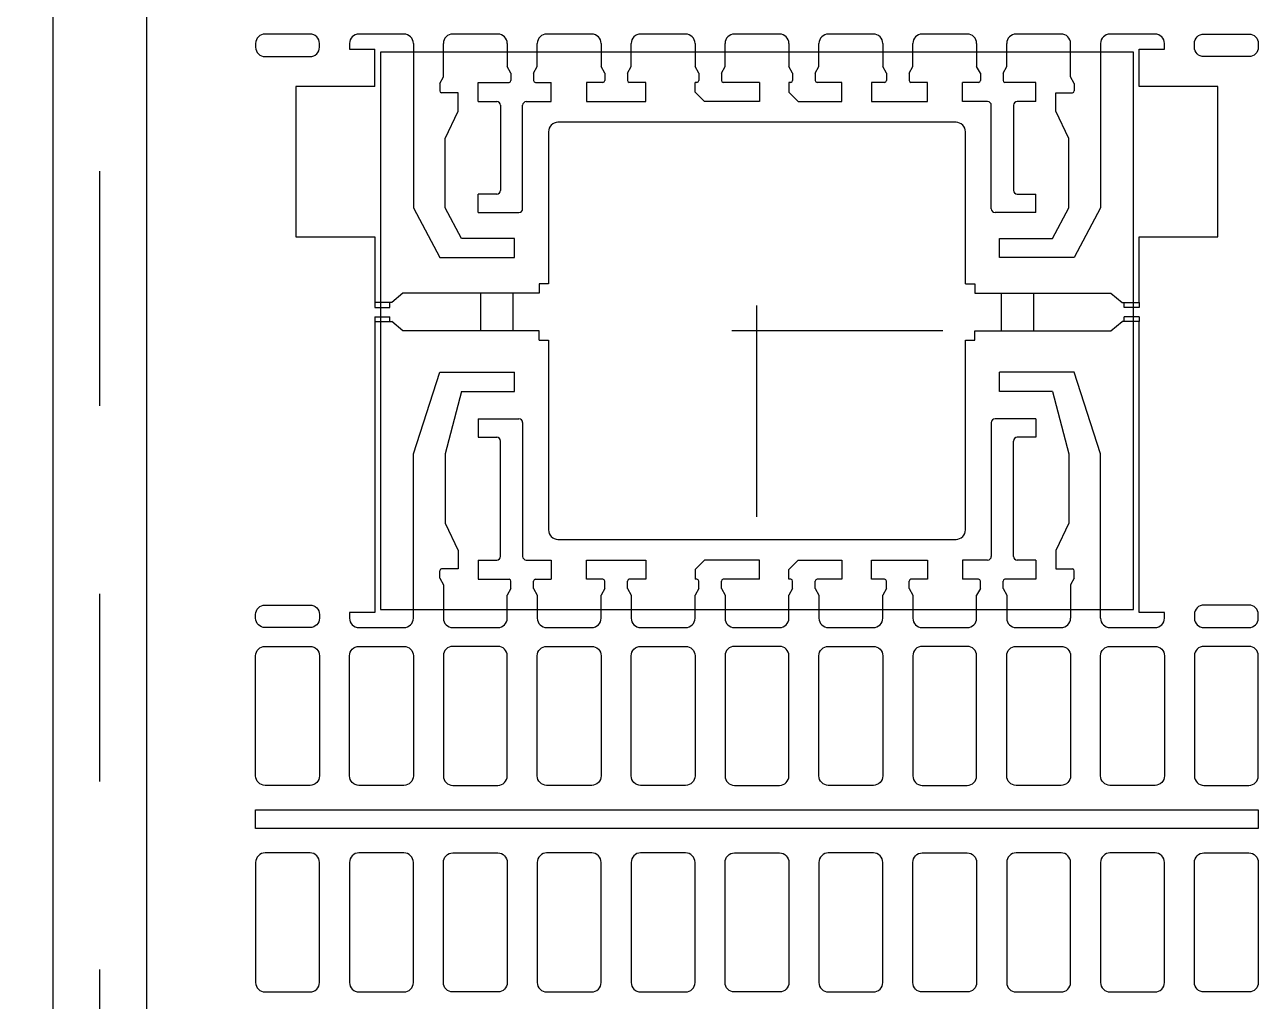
# Model space of a CAD drawing. Header units: inches. Extents: x -27000.02 to -26991.58, y 17307.58 to 17312.32.
# Drawn here: x -26999.208 to -26998.551, y 17310.159 to 17310.679 of the extents above; entities that cross this region are included whole.
import ezdxf

# ---------------------------------------------------------------- set-up
doc = ezdxf.new("R2010")
doc.units = ezdxf.units.IN
doc.header["$MEASUREMENT"] = 0
doc.linetypes.add('CENTER', pattern=[2, 1.25, -0.25, 0.25, -0.25])
doc.linetypes.add('HIDDEN', pattern=[0.375, 0.25, -0.125])
doc.layers.add('1', color=7, linetype='Continuous')
doc.layers.add('1D', color=4, linetype='Continuous')

msp = doc.modelspace()

# ---------------------------------------------------------------- linework, layer by layer
at = {"layer": '1'}
for p, q in [((-26999.00578, 17310.67368), (-26999.02979, 17310.67368)), ((-26998.95578, 17310.67368), (-26998.97978, 17310.67368)), ((-26998.90579, 17310.67368), (-26998.92978, 17310.67368)), ((-26998.85579, 17310.67368), (-26998.87979, 17310.67368)), ((-26998.80579, 17310.67368), (-26998.82979, 17310.67368)), ((-26998.75579, 17310.67368), (-26998.77979, 17310.67368)), ((-26998.70579, 17310.67368), (-26998.72979, 17310.67368)), ((-26998.65579, 17310.67368), (-26998.67979, 17310.67368)), ((-26998.60579, 17310.67368), (-26998.62979, 17310.67368)), ((-26999.03479, 17310.66868), (-26999.03479, 17310.66568)), ((-26999.03479, 17310.66568), (-26999.02129, 17310.66568)), ((-26999.02129, 17310.64568), (-26999.02129, 17310.66568)), ((-26999.00078, 17310.66868), (-26999.00078, 17310.58121)), ((-26998.98478, 17310.65093), (-26998.98478, 17310.66868)), ((-26998.95079, 17310.66868), (-26998.95079, 17310.65646)), ((-26998.93479, 17310.65646), (-26998.93479, 17310.66868)), ((-26998.90079, 17310.66868), (-26998.90079, 17310.65646)), ((-26998.88479, 17310.65646), (-26998.88479, 17310.66868)), ((-26998.85079, 17310.66868), (-26998.85079, 17310.65646)), ((-26998.83479, 17310.65646), (-26998.83479, 17310.66868)), ((-26998.80079, 17310.66868), (-26998.80079, 17310.65646)), ((-26998.78479, 17310.65646), (-26998.78479, 17310.66868)), ((-26998.75079, 17310.66868), (-26998.75079, 17310.65646)), ((-26998.73479, 17310.65646), (-26998.73479, 17310.66868)), ((-26998.70079, 17310.66868), (-26998.70079, 17310.65646)), ((-26998.68479, 17310.65646), (-26998.68479, 17310.66868)), ((-26998.65079, 17310.65093), (-26998.65079, 17310.66868)), ((-26998.63479, 17310.66868), (-26998.63479, 17310.58121)), ((-26998.61429, 17310.66568), (-26998.60079, 17310.66568)), ((-26998.61429, 17310.64568), (-26998.61429, 17310.66568)), ((-26998.60079, 17310.66568), (-26998.60079, 17310.66868)), ((-26998.94882, 17310.65294), (-26998.95079, 17310.65646)), ((-26998.93675, 17310.65294), (-26998.93479, 17310.65646)), ((-26998.89882, 17310.65294), (-26998.90079, 17310.65646)), ((-26998.88675, 17310.65294), (-26998.88479, 17310.65646)), ((-26998.84882, 17310.65294), (-26998.85079, 17310.65646)), ((-26998.83675, 17310.65294), (-26998.83479, 17310.65646)), ((-26998.79882, 17310.65294), (-26998.80079, 17310.65646)), ((-26998.78675, 17310.65294), (-26998.78479, 17310.65646)), ((-26998.74882, 17310.65294), (-26998.75079, 17310.65646)), ((-26998.73675, 17310.65294), (-26998.73479, 17310.65646)), ((-26998.69882, 17310.65294), (-26998.70079, 17310.65646)), ((-26998.68675, 17310.65294), (-26998.68479, 17310.65646)), ((-26998.98675, 17310.64741), (-26998.98478, 17310.65093)), ((-26998.94882, 17310.65294), (-26998.94882, 17310.64895)), ((-26998.93675, 17310.65294), (-26998.93675, 17310.64895)), ((-26998.89882, 17310.65294), (-26998.89882, 17310.64895)), ((-26998.88675, 17310.65294), (-26998.88675, 17310.64895)), ((-26998.84882, 17310.65294), (-26998.84882, 17310.64895)), ((-26998.83675, 17310.65294), (-26998.83675, 17310.64895)), ((-26998.79882, 17310.65294), (-26998.79882, 17310.64895)), ((-26998.78675, 17310.65294), (-26998.78675, 17310.64895)), ((-26998.74882, 17310.65294), (-26998.74882, 17310.64895)), ((-26998.73675, 17310.65294), (-26998.73675, 17310.64895)), ((-26998.69882, 17310.65294), (-26998.69882, 17310.64895)), ((-26998.68675, 17310.65294), (-26998.68675, 17310.64895)), ((-26998.64882, 17310.64741), (-26998.65079, 17310.65093)), ((-26999.02129, 17310.64568), (-26999.06329, 17310.64568)), ((-26999.06329, 17310.64568), (-26999.06329, 17310.56568)), ((-26998.98675, 17310.64741), (-26998.98675, 17310.64342)), ((-26998.96621, 17310.63773), (-26998.96621, 17310.64797)), ((-26998.96621, 17310.64797), (-26998.9498, 17310.64797)), ((-26998.93577, 17310.64797), (-26998.92732, 17310.64797)), ((-26998.92731, 17310.63773), (-26998.92731, 17310.64797)), ((-26998.90866, 17310.64797), (-26998.90866, 17310.63773)), ((-26998.8998, 17310.64797), (-26998.90866, 17310.64797)), ((-26998.87691, 17310.64797), (-26998.88577, 17310.64797)), ((-26998.87691, 17310.63773), (-26998.87691, 17310.64797)), ((-26998.85079, 17310.64273), (-26998.85079, 17310.64797)), ((-26998.8498, 17310.64797), (-26998.85079, 17310.64797)), ((-26998.84579, 17310.63773), (-26998.85079, 17310.64273)), ((-26998.81653, 17310.64797), (-26998.83577, 17310.64797)), ((-26998.81653, 17310.64797), (-26998.81653, 17310.63773)), ((-26998.80079, 17310.64797), (-26998.80079, 17310.64273)), ((-26998.7998, 17310.64797), (-26998.80079, 17310.64797)), ((-26998.80079, 17310.64273), (-26998.79579, 17310.63773)), ((-26998.77252, 17310.64797), (-26998.78577, 17310.64797)), ((-26998.77252, 17310.63773), (-26998.77252, 17310.64797)), ((-26998.75677, 17310.64797), (-26998.75677, 17310.63773)), ((-26998.7498, 17310.64797), (-26998.75677, 17310.64797)), ((-26998.72691, 17310.64797), (-26998.73577, 17310.64797)), ((-26998.72691, 17310.63773), (-26998.72691, 17310.64797)), ((-26998.70825, 17310.63773), (-26998.70825, 17310.64797)), ((-26998.6998, 17310.64797), (-26998.70825, 17310.64797)), ((-26998.66936, 17310.64797), (-26998.68577, 17310.64797)), ((-26998.66936, 17310.63773), (-26998.66936, 17310.64797)), ((-26998.64882, 17310.64741), (-26998.64882, 17310.64342)), ((-26998.57229, 17310.64568), (-26998.61429, 17310.64568)), ((-26998.57229, 17310.56568), (-26998.57229, 17310.64568)), ((-26998.97691, 17310.64243), (-26998.98577, 17310.64243)), ((-26998.97691, 17310.63258), (-26998.97691, 17310.64243)), ((-26998.96621, 17310.63773), (-26998.95637, 17310.63773)), ((-26998.94062, 17310.63773), (-26998.92731, 17310.63773)), ((-26998.90866, 17310.63773), (-26998.87691, 17310.63773)), ((-26998.81653, 17310.63773), (-26998.84579, 17310.63773)), ((-26998.79579, 17310.63773), (-26998.77252, 17310.63773)), ((-26998.75677, 17310.63773), (-26998.72691, 17310.63773)), ((-26998.69495, 17310.63773), (-26998.70825, 17310.63773)), ((-26998.66936, 17310.63773), (-26998.6792, 17310.63773)), ((-26998.65866, 17310.63258), (-26998.65866, 17310.64243)), ((-26998.65866, 17310.64243), (-26998.6498, 17310.64243)), ((-26998.98378, 17310.61804), (-26998.97691, 17310.63258)), ((-26998.9544, 17310.63576), (-26998.9544, 17310.59048)), ((-26998.94259, 17310.58065), (-26998.94259, 17310.63576)), ((-26998.69299, 17310.58065), (-26998.69299, 17310.63576)), ((-26998.68117, 17310.63576), (-26998.68117, 17310.59048)), ((-26998.65179, 17310.61804), (-26998.65866, 17310.63258)), ((-26998.98378, 17310.58121), (-26998.98378, 17310.61804)), ((-26998.65179, 17310.58121), (-26998.65179, 17310.61804)), ((-26998.95637, 17310.58851), (-26998.96621, 17310.58851)), ((-26998.96621, 17310.57868), (-26998.96621, 17310.58851)), ((-26998.6792, 17310.58851), (-26998.66936, 17310.58851)), ((-26998.66936, 17310.57868), (-26998.66936, 17310.58851)), ((-26999.00078, 17310.58121), (-26998.98669, 17310.55466)), ((-26998.97511, 17310.56489), (-26998.98378, 17310.58121)), ((-26998.96621, 17310.57868), (-26998.94455, 17310.57868)), ((-26998.66936, 17310.57868), (-26998.69102, 17310.57868)), ((-26998.66046, 17310.56489), (-26998.65179, 17310.58121)), ((-26998.63479, 17310.58121), (-26998.64888, 17310.55466)), ((-26999.06329, 17310.56568), (-26999.02129, 17310.56568)), ((-26999.02129, 17310.56568), (-26999.02129, 17310.53081)), ((-26998.94692, 17310.56489), (-26998.97511, 17310.56489)), ((-26998.94692, 17310.55466), (-26998.94692, 17310.56489)), ((-26998.68865, 17310.55466), (-26998.68865, 17310.56489)), ((-26998.68865, 17310.56489), (-26998.66046, 17310.56489)), ((-26998.61429, 17310.56568), (-26998.57229, 17310.56568)), ((-26998.61429, 17310.53081), (-26998.61429, 17310.56568)), ((-26998.98669, 17310.55466), (-26998.94692, 17310.55466)), ((-26998.64888, 17310.55466), (-26998.68865, 17310.55466)), ((-26998.93381, 17310.54068), (-26998.93381, 17310.53568)), ((-26998.70676, 17310.54068), (-26998.70176, 17310.54068)), ((-26998.70176, 17310.54068), (-26998.70176, 17310.53568)), ((-26999.00632, 17310.53568), (-26999.0123, 17310.53081)), ((-26998.93381, 17310.53568), (-26999.00632, 17310.53568)), ((-26998.70176, 17310.53568), (-26998.62925, 17310.53568)), ((-26998.62925, 17310.53568), (-26998.62327, 17310.53081)), ((-26999.0123, 17310.53081), (-26999.02129, 17310.53081)), ((-26999.0123, 17310.53081), (-26999.02129, 17310.53081)), ((-26998.62327, 17310.53081), (-26998.61429, 17310.53081)), ((-26998.62327, 17310.53081), (-26998.61429, 17310.53081)), ((-26999.02129, 17310.52056), (-26999.02129, 17310.36568)), ((-26999.02129, 17310.52056), (-26999.0123, 17310.52056)), ((-26999.02129, 17310.52056), (-26999.0123, 17310.52056)), ((-26999.00632, 17310.51568), (-26999.0123, 17310.52056)), ((-26998.62925, 17310.51568), (-26998.62327, 17310.52056)), ((-26998.61429, 17310.52056), (-26998.62327, 17310.52056)), ((-26998.61429, 17310.52056), (-26998.62327, 17310.52056)), ((-26998.61429, 17310.36568), (-26998.61429, 17310.52056)), ((-26998.93381, 17310.51568), (-26999.00632, 17310.51568)), ((-26998.93381, 17310.51068), (-26998.93381, 17310.51568)), ((-26998.70176, 17310.51068), (-26998.70176, 17310.51568)), ((-26998.70176, 17310.51568), (-26998.62925, 17310.51568)), ((-26998.70676, 17310.51068), (-26998.70176, 17310.51068)), ((-26999.00078, 17310.45017), (-26998.9867, 17310.49363)), ((-26998.9867, 17310.49363), (-26998.94692, 17310.49363)), ((-26998.94692, 17310.4834), (-26998.94692, 17310.49363)), ((-26998.64887, 17310.49363), (-26998.68865, 17310.49363)), ((-26998.68865, 17310.4834), (-26998.68865, 17310.49363)), ((-26998.63479, 17310.45017), (-26998.64887, 17310.49363)), ((-26998.97511, 17310.4834), (-26998.98378, 17310.45017)), ((-26998.97511, 17310.4834), (-26998.94692, 17310.4834)), ((-26998.66046, 17310.4834), (-26998.68865, 17310.4834)), ((-26998.66046, 17310.4834), (-26998.65179, 17310.45017)), ((-26998.96621, 17310.46883), (-26998.94455, 17310.46883)), ((-26998.96621, 17310.46883), (-26998.96621, 17310.45898)), ((-26998.94259, 17310.46686), (-26998.94259, 17310.3956)), ((-26998.69299, 17310.46686), (-26998.69299, 17310.3956)), ((-26998.66936, 17310.46883), (-26998.69102, 17310.46883)), ((-26998.66936, 17310.46883), (-26998.66936, 17310.45898)), ((-26998.96621, 17310.45898), (-26998.95637, 17310.45898)), ((-26998.66936, 17310.45898), (-26998.6792, 17310.45898)), ((-26998.9544, 17310.3956), (-26998.9544, 17310.45701)), ((-26998.68117, 17310.3956), (-26998.68117, 17310.45701)), ((-26999.00078, 17310.36268), (-26999.00078, 17310.45017)), ((-26998.98378, 17310.45017), (-26998.98378, 17310.41332)), ((-26998.65179, 17310.45017), (-26998.65179, 17310.41332)), ((-26998.63479, 17310.36268), (-26998.63479, 17310.45017)), ((-26998.98378, 17310.41332), (-26998.97691, 17310.39878)), ((-26998.65179, 17310.41332), (-26998.65866, 17310.39878)), ((-26998.97691, 17310.39878), (-26998.97691, 17310.38893)), ((-26998.96621, 17310.39363), (-26998.96621, 17310.3834)), ((-26998.96621, 17310.39363), (-26998.95637, 17310.39363)), ((-26998.94062, 17310.39363), (-26998.92731, 17310.39363)), ((-26998.92731, 17310.39363), (-26998.92731, 17310.3834)), ((-26998.90866, 17310.3834), (-26998.90866, 17310.39363)), ((-26998.90866, 17310.39363), (-26998.87691, 17310.39363)), ((-26998.87691, 17310.39363), (-26998.87691, 17310.3834)), ((-26998.84579, 17310.39363), (-26998.85079, 17310.38863)), ((-26998.81653, 17310.39363), (-26998.84579, 17310.39363)), ((-26998.81653, 17310.3834), (-26998.81653, 17310.39363)), ((-26998.80079, 17310.38863), (-26998.79579, 17310.39363)), ((-26998.79579, 17310.39363), (-26998.77252, 17310.39363)), ((-26998.77252, 17310.39363), (-26998.77252, 17310.3834)), ((-26998.75677, 17310.3834), (-26998.75677, 17310.39363)), ((-26998.75677, 17310.39363), (-26998.72691, 17310.39363)), ((-26998.72691, 17310.39363), (-26998.72691, 17310.3834)), ((-26998.69495, 17310.39363), (-26998.70825, 17310.39363)), ((-26998.70825, 17310.39363), (-26998.70825, 17310.3834)), ((-26998.66936, 17310.39363), (-26998.6792, 17310.39363)), ((-26998.66936, 17310.39363), (-26998.66936, 17310.3834)), ((-26998.65866, 17310.39878), (-26998.65866, 17310.38893)), ((-26998.98675, 17310.38396), (-26998.98675, 17310.38795)), ((-26998.97691, 17310.38893), (-26998.98577, 17310.38893)), ((-26998.85079, 17310.38863), (-26998.85079, 17310.3834)), ((-26998.80079, 17310.3834), (-26998.80079, 17310.38863)), ((-26998.65866, 17310.38893), (-26998.6498, 17310.38893)), ((-26998.64882, 17310.38396), (-26998.64882, 17310.38795)), ((-26998.98675, 17310.38396), (-26998.98478, 17310.38044)), ((-26998.98478, 17310.38044), (-26998.98478, 17310.36268)), ((-26998.96621, 17310.3834), (-26998.9498, 17310.3834)), ((-26998.94882, 17310.37842), (-26998.94882, 17310.38241)), ((-26998.93675, 17310.37842), (-26998.93675, 17310.38241)), ((-26998.93577, 17310.3834), (-26998.92732, 17310.3834)), ((-26998.8998, 17310.3834), (-26998.90866, 17310.3834)), ((-26998.89882, 17310.37842), (-26998.89882, 17310.38241)), ((-26998.88675, 17310.37842), (-26998.88675, 17310.38241)), ((-26998.87691, 17310.3834), (-26998.88577, 17310.3834)), ((-26998.8498, 17310.3834), (-26998.85079, 17310.3834)), ((-26998.84882, 17310.37842), (-26998.84882, 17310.38241)), ((-26998.83675, 17310.37842), (-26998.83675, 17310.38241)), ((-26998.81653, 17310.3834), (-26998.83577, 17310.3834)), ((-26998.7998, 17310.3834), (-26998.80079, 17310.3834)), ((-26998.79882, 17310.37842), (-26998.79882, 17310.38241)), ((-26998.78675, 17310.37842), (-26998.78675, 17310.38241)), ((-26998.77252, 17310.3834), (-26998.78577, 17310.3834)), ((-26998.7498, 17310.3834), (-26998.75677, 17310.3834)), ((-26998.74882, 17310.37842), (-26998.74882, 17310.38241)), ((-26998.73675, 17310.37842), (-26998.73675, 17310.38241)), ((-26998.72691, 17310.3834), (-26998.73577, 17310.3834)), ((-26998.6998, 17310.3834), (-26998.70825, 17310.3834)), ((-26998.69882, 17310.37842), (-26998.69882, 17310.38241)), ((-26998.68675, 17310.37842), (-26998.68675, 17310.38241)), ((-26998.66936, 17310.3834), (-26998.68577, 17310.3834)), ((-26998.64882, 17310.38396), (-26998.65079, 17310.38044)), ((-26998.65079, 17310.38044), (-26998.65079, 17310.36268)), ((-26998.94882, 17310.37842), (-26998.95079, 17310.3749)), ((-26998.95079, 17310.36268), (-26998.95079, 17310.3749)), ((-26998.93675, 17310.37842), (-26998.93479, 17310.3749)), ((-26998.93479, 17310.3749), (-26998.93479, 17310.36268)), ((-26998.89882, 17310.37842), (-26998.90079, 17310.3749)), ((-26998.90079, 17310.36268), (-26998.90079, 17310.3749)), ((-26998.88675, 17310.37842), (-26998.88479, 17310.3749)), ((-26998.88479, 17310.3749), (-26998.88479, 17310.36268)), ((-26998.84882, 17310.37842), (-26998.85079, 17310.3749)), ((-26998.85079, 17310.36268), (-26998.85079, 17310.3749)), ((-26998.83675, 17310.37842), (-26998.83479, 17310.3749)), ((-26998.83479, 17310.3749), (-26998.83479, 17310.36268)), ((-26998.79882, 17310.37842), (-26998.80079, 17310.3749)), ((-26998.80079, 17310.36268), (-26998.80079, 17310.3749)), ((-26998.78675, 17310.37842), (-26998.78479, 17310.3749)), ((-26998.78479, 17310.3749), (-26998.78479, 17310.36268)), ((-26998.74882, 17310.37842), (-26998.75079, 17310.3749)), ((-26998.75079, 17310.36268), (-26998.75079, 17310.3749)), ((-26998.73675, 17310.37842), (-26998.73479, 17310.3749)), ((-26998.73479, 17310.3749), (-26998.73479, 17310.36268)), ((-26998.69882, 17310.37842), (-26998.70079, 17310.3749)), ((-26998.70079, 17310.36268), (-26998.70079, 17310.3749)), ((-26998.68675, 17310.37842), (-26998.68479, 17310.3749)), ((-26998.68479, 17310.3749), (-26998.68479, 17310.36268)), ((-26998.70079, 17310.36268), (-26998.70079, 17310.36728)), ((-26998.68479, 17310.36728), (-26998.68479, 17310.36268)), ((-26999.03479, 17310.36568), (-26999.03479, 17310.36268)), ((-26999.02129, 17310.36568), (-26999.03479, 17310.36568)), ((-26998.60079, 17310.36568), (-26998.61429, 17310.36568)), ((-26998.60079, 17310.36268), (-26998.60079, 17310.36568)), ((-26999.02979, 17310.35768), (-26999.00578, 17310.35768)), ((-26998.97978, 17310.35768), (-26998.95578, 17310.35768)), ((-26998.92978, 17310.35768), (-26998.90579, 17310.35768)), ((-26998.87979, 17310.35768), (-26998.85579, 17310.35768)), ((-26998.82979, 17310.35768), (-26998.80579, 17310.35768)), ((-26998.77979, 17310.35768), (-26998.75579, 17310.35768)), ((-26998.72979, 17310.35768), (-26998.70579, 17310.35768)), ((-26998.67979, 17310.35768), (-26998.65579, 17310.35768)), ((-26998.62979, 17310.35768), (-26998.60579, 17310.35768))]:
    msp.add_line(p, q, dxfattribs=at)
for points in [[(-26999.19279, 17310.80691, 0.480384), (-26999.19279, 17310.74446), (-26999.19279, 17309.97691, 0.480384), (-26999.19279, 17309.91446), (-26999.19279, 17309.80068, 1), (-26999.14279, 17309.80068), (-26999.14279, 17309.91446, 0.480384), (-26999.14279, 17309.97691), (-26999.14279, 17310.74446, 0.480384), (-26999.14279, 17310.80691), (-26999.14279, 17311.47446, 0.480384), (-26999.14279, 17311.53691), (-26999.14279, 17311.75068, 1), (-26999.19279, 17311.75068), (-26999.19279, 17311.53691, 0.480384), (-26999.19279, 17311.47446)], [(-26999.05579, 17310.66168, 0.414214), (-26999.05079, 17310.66668), (-26999.05079, 17310.66868, 0.414214), (-26999.05579, 17310.67368), (-26999.07979, 17310.67368, 0.414214), (-26999.08479, 17310.66868), (-26999.08479, 17310.66668, 0.414214), (-26999.07979, 17310.66168)], [(-26998.57979, 17310.66168, -0.414214), (-26998.58479, 17310.66668), (-26998.58479, 17310.66868, -0.414214), (-26998.57979, 17310.67368), (-26998.55579, 17310.67368, -0.414214), (-26998.55079, 17310.66868), (-26998.55079, 17310.66668, -0.414214), (-26998.55579, 17310.66168)], [(-26999.05579, 17310.36968, -0.414214), (-26999.05079, 17310.36468), (-26999.05079, 17310.36268, -0.414214), (-26999.05579, 17310.35768), (-26999.07979, 17310.35768, -0.414214), (-26999.08479, 17310.36268), (-26999.08479, 17310.36468, -0.414214), (-26999.07979, 17310.36968)], [(-26998.57979, 17310.36968, 0.414214), (-26998.58479, 17310.36468), (-26998.58479, 17310.36268, 0.414214), (-26998.57979, 17310.35768), (-26998.55579, 17310.35768, 0.414214), (-26998.55079, 17310.36268), (-26998.55079, 17310.36468, 0.414214), (-26998.55579, 17310.36968)], [(-26999.08479, 17310.34268, -0.414214), (-26999.07979, 17310.34768), (-26999.05579, 17310.34768, -0.414214), (-26999.05079, 17310.34268), (-26999.05079, 17310.27868, -0.414214), (-26999.05579, 17310.27368), (-26999.07979, 17310.27368, -0.414214), (-26999.08479, 17310.27868)], [(-26999.03479, 17310.34268, -0.414214), (-26999.02979, 17310.34768), (-26999.00579, 17310.34768, -0.414214), (-26999.00079, 17310.34268), (-26999.00079, 17310.27868, -0.414214), (-26999.00579, 17310.27368), (-26999.02979, 17310.27368, -0.414214), (-26999.03479, 17310.27868)], [(-26998.95079, 17310.34268, 0.414214), (-26998.95579, 17310.34768), (-26998.97979, 17310.34768, 0.414214), (-26998.98479, 17310.34268), (-26998.98479, 17310.27868, 0.414214), (-26998.97979, 17310.27368), (-26998.95579, 17310.27368, 0.414214), (-26998.95079, 17310.27868)], [(-26998.92979, 17310.27368, -0.414214), (-26998.93479, 17310.27868), (-26998.93479, 17310.34268, -0.414214), (-26998.92979, 17310.34768), (-26998.90579, 17310.34768, -0.414214), (-26998.90079, 17310.34268), (-26998.90079, 17310.27868, -0.414214), (-26998.90579, 17310.27368)], [(-26998.88479, 17310.34268, -0.414214), (-26998.87979, 17310.34768), (-26998.85579, 17310.34768, -0.414214), (-26998.85079, 17310.34268), (-26998.85079, 17310.27868, -0.414214), (-26998.85579, 17310.27368), (-26998.87979, 17310.27368, -0.414214), (-26998.88479, 17310.27868)], [(-26998.80079, 17310.34268, 0.414214), (-26998.80579, 17310.34768), (-26998.82979, 17310.34768, 0.414214), (-26998.83479, 17310.34268), (-26998.83479, 17310.27868, 0.414214), (-26998.82979, 17310.27368), (-26998.80579, 17310.27368, 0.414214), (-26998.80079, 17310.27868)], [(-26998.75579, 17310.34768, -0.414214), (-26998.75079, 17310.34268), (-26998.75079, 17310.27868, -0.414214), (-26998.75579, 17310.27368), (-26998.77979, 17310.27368, -0.414214), (-26998.78479, 17310.27868), (-26998.78479, 17310.34268, -0.414214), (-26998.77979, 17310.34768)], [(-26998.70079, 17310.34268, 0.414214), (-26998.70579, 17310.34768), (-26998.72979, 17310.34768, 0.414214), (-26998.73479, 17310.34268), (-26998.73479, 17310.27868, 0.414214), (-26998.72979, 17310.27368), (-26998.70579, 17310.27368, 0.414214), (-26998.70079, 17310.27868)], [(-26998.68479, 17310.34268, -0.414214), (-26998.67979, 17310.34768), (-26998.65579, 17310.34768, -0.414214), (-26998.65079, 17310.34268), (-26998.65079, 17310.27868, -0.414214), (-26998.65579, 17310.27368), (-26998.67979, 17310.27368, -0.414214), (-26998.68479, 17310.27868)], [(-26998.60579, 17310.34768, -0.414214), (-26998.60079, 17310.34268), (-26998.60079, 17310.27868, -0.414214), (-26998.60579, 17310.27368), (-26998.62979, 17310.27368, -0.414214), (-26998.63479, 17310.27868), (-26998.63479, 17310.34268, -0.414214), (-26998.62979, 17310.34768)], [(-26998.55079, 17310.34268, 0.414214), (-26998.55579, 17310.34768), (-26998.57979, 17310.34768, 0.414214), (-26998.58479, 17310.34268), (-26998.58479, 17310.27868, 0.414214), (-26998.57979, 17310.27368), (-26998.55579, 17310.27368, 0.414214), (-26998.55079, 17310.27868)], [(-26999.08479, 17310.16868, 0.414214), (-26999.07979, 17310.16368), (-26999.05579, 17310.16368, 0.414214), (-26999.05079, 17310.16868), (-26999.05079, 17310.23268, 0.414214), (-26999.05579, 17310.23768), (-26999.07979, 17310.23768, 0.414214), (-26999.08479, 17310.23268)], [(-26999.03479, 17310.16868, 0.414214), (-26999.02979, 17310.16368), (-26999.00579, 17310.16368, 0.414214), (-26999.00079, 17310.16868), (-26999.00079, 17310.23268, 0.414214), (-26999.00579, 17310.23768), (-26999.02979, 17310.23768, 0.414214), (-26999.03479, 17310.23268)], [(-26998.95079, 17310.16868, -0.414214), (-26998.95579, 17310.16368), (-26998.97979, 17310.16368, -0.414214), (-26998.98479, 17310.16868), (-26998.98479, 17310.23268, -0.414214), (-26998.97979, 17310.23768), (-26998.95579, 17310.23768, -0.414214), (-26998.95079, 17310.23268)], [(-26998.92979, 17310.23768, 0.414214), (-26998.93479, 17310.23268), (-26998.93479, 17310.16868, 0.414214), (-26998.92979, 17310.16368), (-26998.90579, 17310.16368, 0.414214), (-26998.90079, 17310.16868), (-26998.90079, 17310.23268, 0.414214), (-26998.90579, 17310.23768)], [(-26998.88479, 17310.16868, 0.414214), (-26998.87979, 17310.16368), (-26998.85579, 17310.16368, 0.414214), (-26998.85079, 17310.16868), (-26998.85079, 17310.23268, 0.414214), (-26998.85579, 17310.23768), (-26998.87979, 17310.23768, 0.414214), (-26998.88479, 17310.23268)], [(-26998.80079, 17310.16868, -0.414214), (-26998.80579, 17310.16368), (-26998.82979, 17310.16368, -0.414214), (-26998.83479, 17310.16868), (-26998.83479, 17310.23268, -0.414214), (-26998.82979, 17310.23768), (-26998.80579, 17310.23768, -0.414214), (-26998.80079, 17310.23268)], [(-26998.75579, 17310.16368, 0.414214), (-26998.75079, 17310.16868), (-26998.75079, 17310.23268, 0.414214), (-26998.75579, 17310.23768), (-26998.77979, 17310.23768, 0.414214), (-26998.78479, 17310.23268), (-26998.78479, 17310.16868, 0.414214), (-26998.77979, 17310.16368)], [(-26998.70079, 17310.16868, -0.414214), (-26998.70579, 17310.16368), (-26998.72979, 17310.16368, -0.414214), (-26998.73479, 17310.16868), (-26998.73479, 17310.23268, -0.414214), (-26998.72979, 17310.23768), (-26998.70579, 17310.23768, -0.414214), (-26998.70079, 17310.23268)], [(-26998.68479, 17310.16868, 0.414214), (-26998.67979, 17310.16368), (-26998.65579, 17310.16368, 0.414214), (-26998.65079, 17310.16868), (-26998.65079, 17310.23268, 0.414214), (-26998.65579, 17310.23768), (-26998.67979, 17310.23768, 0.414214), (-26998.68479, 17310.23268)], [(-26998.60579, 17310.16368, 0.414214), (-26998.60079, 17310.16868), (-26998.60079, 17310.23268, 0.414214), (-26998.60579, 17310.23768), (-26998.62979, 17310.23768, 0.414214), (-26998.63479, 17310.23268), (-26998.63479, 17310.16868, 0.414214), (-26998.62979, 17310.16368)], [(-26998.55079, 17310.16868, -0.414214), (-26998.55579, 17310.16368), (-26998.57979, 17310.16368, -0.414214), (-26998.58479, 17310.16868), (-26998.58479, 17310.23268, -0.414214), (-26998.57979, 17310.23768), (-26998.55579, 17310.23768, -0.414214), (-26998.55079, 17310.23268)]]:
    msp.add_lwpolyline(points, format="xyb", close=True, dxfattribs=at)
for points in [[(-26998.70676, 17310.54068), (-26998.70676, 17310.62171, 0.414214), (-26998.71176, 17310.62671), (-26998.92381, 17310.62671, 0.414214), (-26998.92881, 17310.62171), (-26998.92881, 17310.54068), (-26998.93381, 17310.54068)], [(-26998.93381, 17310.51068), (-26998.92881, 17310.51068), (-26998.92881, 17310.40966, 0.414214), (-26998.92381, 17310.40466), (-26998.71176, 17310.40466, 0.414214), (-26998.70676, 17310.40966), (-26998.70676, 17310.51068)]]:
    msp.add_lwpolyline(points, format="xyb", dxfattribs=at)
msp.add_lwpolyline([(-26998.55079, 17310.26068), (-26998.55079, 17310.25068), (-26999.08479, 17310.25068), (-26999.08479, 17310.26068)], close=True, dxfattribs=at)
for centre, radius, start, end in [((-26999.02979, 17310.66868), 0.005, 90, 180), ((-26999.00578, 17310.66868), 0.005, 0, 90), ((-26998.97978, 17310.66868), 0.005, 89.99999, 180), ((-26998.95578, 17310.66868), 0.005, 0, 89.99999), ((-26998.92978, 17310.66868), 0.005, 89.99999, 180), ((-26998.90579, 17310.66868), 0.005, 0, 89.99999), ((-26998.87979, 17310.66868), 0.005, 89.99999, 180), ((-26998.85579, 17310.66868), 0.005, 0, 89.99999), ((-26998.82979, 17310.66868), 0.005, 90, 180), ((-26998.80579, 17310.66868), 0.005, 0, 90), ((-26998.77979, 17310.66868), 0.005, 90.00001, 180), ((-26998.75579, 17310.66868), 0.005, 0, 90.00001), ((-26998.72979, 17310.66868), 0.005, 90.00001, 180), ((-26998.70579, 17310.66868), 0.005, 0, 90.00001), ((-26998.67979, 17310.66868), 0.005, 90.00001, 180), ((-26998.65579, 17310.66868), 0.005, 0, 90.00001), ((-26998.62979, 17310.66868), 0.005, 90, 180), ((-26998.60579, 17310.66868), 0.005, 0, 90), ((-26998.98577, 17310.64342), 0.000984, 180, 270), ((-26998.9498, 17310.64895), 0.000984, 270, 360), ((-26998.93577, 17310.64895), 0.000984, 180, 270), ((-26998.8998, 17310.64895), 0.000984, 270, 360), ((-26998.88577, 17310.64895), 0.000984, 180, 270), ((-26998.8498, 17310.64895), 0.000984, 270, 360), ((-26998.83577, 17310.64895), 0.000984, 180, 270), ((-26998.7998, 17310.64895), 0.000984, 270, 360), ((-26998.78577, 17310.64895), 0.000984, 180, 270), ((-26998.7498, 17310.64895), 0.000984, 270, 360), ((-26998.73577, 17310.64895), 0.000984, 180, 270), ((-26998.6998, 17310.64895), 0.000984, 270, 360), ((-26998.68577, 17310.64895), 0.000984, 180, 270), ((-26998.6498, 17310.64342), 0.000984, 270, 360), ((-26998.95637, 17310.63576), 0.00197, 0, 90), ((-26998.94062, 17310.63576), 0.00197, 90, 180), ((-26998.69495, 17310.63576), 0.00197, 0, 90), ((-26998.6792, 17310.63576), 0.00197, 90, 180), ((-26998.95637, 17310.59048), 0.00197, 270, 0), ((-26998.6792, 17310.59048), 0.00197, 180, 270), ((-26998.94455, 17310.58065), 0.00197, 270, 0), ((-26998.69102, 17310.58065), 0.00197, 180, 270), ((-26998.94455, 17310.46686), 0.00197, 0, 90), ((-26998.69102, 17310.46686), 0.00197, 90, 180), ((-26998.95637, 17310.45701), 0.00197, 0, 90), ((-26998.6792, 17310.45701), 0.00197, 90, 180), ((-26998.95637, 17310.3956), 0.00197, 270, 0), ((-26998.94062, 17310.3956), 0.00197, 180, 270), ((-26998.69495, 17310.3956), 0.00197, 270, 0), ((-26998.6792, 17310.3956), 0.00197, 180, 270), ((-26998.98577, 17310.38795), 0.000984, 90, 180), ((-26998.6498, 17310.38795), 0.000984, 0, 90), ((-26998.9498, 17310.38241), 0.000984, 0, 90), ((-26998.93577, 17310.38241), 0.000984, 90, 180), ((-26998.8998, 17310.38241), 0.000984, 0, 90), ((-26998.88577, 17310.38241), 0.000984, 90, 180), ((-26998.8498, 17310.38241), 0.000984, 0, 90), ((-26998.83577, 17310.38241), 0.000984, 90, 180), ((-26998.7998, 17310.38241), 0.000984, 0, 90), ((-26998.78577, 17310.38241), 0.000984, 90, 180), ((-26998.7498, 17310.38241), 0.000984, 0, 90), ((-26998.73577, 17310.38241), 0.000984, 90, 180), ((-26998.6998, 17310.38241), 0.000984, 0, 90), ((-26998.68577, 17310.38241), 0.000984, 90, 180), ((-26999.02979, 17310.36268), 0.005, 180, 270), ((-26999.00578, 17310.36268), 0.005, 270, 0), ((-26998.97978, 17310.36268), 0.005, 180, 270.00001), ((-26998.95578, 17310.36268), 0.005, 270.00001, 0), ((-26998.92978, 17310.36268), 0.005, 180, 270.00001), ((-26998.90579, 17310.36268), 0.005, 270.00001, 0), ((-26998.87979, 17310.36268), 0.005, 180, 270.00001), ((-26998.85579, 17310.36268), 0.005, 270.00001, 0), ((-26998.82979, 17310.36268), 0.005, 180, 270), ((-26998.80579, 17310.36268), 0.005, 270, 0), ((-26998.77979, 17310.36268), 0.005, 180, 269.99999), ((-26998.75579, 17310.36268), 0.005, 269.99999, 0), ((-26998.72979, 17310.36268), 0.005, 180, 269.99999), ((-26998.70579, 17310.36268), 0.005, 269.99999, 0), ((-26998.67979, 17310.36268), 0.005, 180, 270), ((-26998.65579, 17310.36268), 0.005, 269.99999, 0), ((-26998.62979, 17310.36268), 0.005, 180, 270), ((-26998.60579, 17310.36268), 0.005, 270, 0)]:
    msp.add_arc(centre, radius, start, end, dxfattribs=at)
at = {"layer": '1D', "linetype": 'CENTER', "ltscale": 0.1}
msp.add_line((-26999.16779, 17309.62568), (-26999.16779, 17311.92568), dxfattribs=at)
at = {"layer": '1D', "linetype": 'CENTER', "ltscale": 0.09}
for p, q in [((-26998.81779, 17310.41662), (-26998.81779, 17310.61475)), ((-26998.71872, 17310.51568), (-26998.91685, 17310.51568))]:
    msp.add_line(p, q, dxfattribs=at)
at = {"layer": '1D', "linetype": 'HIDDEN'}
for p, q in [((-26999.02129, 17310.53081), (-26999.02129, 17310.52818)), ((-26999.01329, 17310.52818), (-26999.01329, 17310.53081)), ((-26998.62229, 17310.52818), (-26998.62229, 17310.53081)), ((-26998.61429, 17310.53081), (-26998.61429, 17310.52818)), ((-26999.02129, 17310.52318), (-26999.02129, 17310.52056)), ((-26999.01329, 17310.52056), (-26999.01329, 17310.52318)), ((-26998.62229, 17310.52056), (-26998.62229, 17310.52318)), ((-26998.61429, 17310.52318), (-26998.61429, 17310.52056))]:
    msp.add_line(p, q, dxfattribs=at)
at = {"layer": '1D'}
for p, q in [((-26999.02129, 17310.52818), (-26999.01329, 17310.52818)), ((-26998.61429, 17310.52818), (-26998.62229, 17310.52818)), ((-26999.02129, 17310.52318), (-26999.01329, 17310.52318)), ((-26998.61429, 17310.52318), (-26998.62229, 17310.52318))]:
    msp.add_line(p, q, dxfattribs=at)
at = {"layer": '1D', "color": 2, "ltscale": 0.05}
msp.add_lwpolyline([(-26998.61729, 17310.66408), (-26999.01829, 17310.66408), (-26999.01829, 17310.36728), (-26998.61729, 17310.36728)], close=True, dxfattribs=at)
at = {"layer": '1D'}
for points in [[(-26998.96508, 17310.53568), (-26998.96508, 17310.51568)], [(-26998.94778, 17310.53568), (-26998.94778, 17310.51568)], [(-26998.68778, 17310.53568), (-26998.68778, 17310.51568)], [(-26998.67048, 17310.53568), (-26998.67048, 17310.51568)]]:
    msp.add_lwpolyline(points, dxfattribs=at)

doc.saveas('drawing.dxf')
